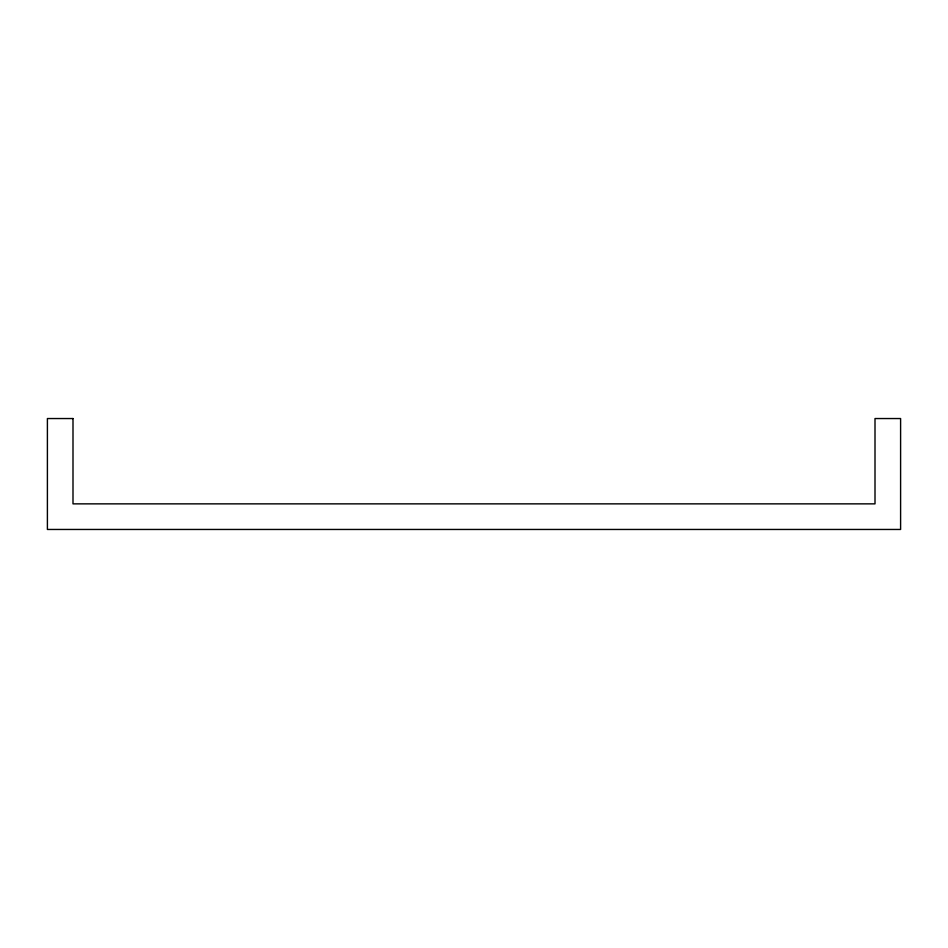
<?xml version="1.0" encoding="UTF-8"?>
<svg xmlns="http://www.w3.org/2000/svg" width="948" height="948" viewBox="0 0 948 948"><rect width="100%" height="100%" fill="white"/><g stroke="black" fill="none" stroke-linecap="round" stroke-linejoin="round"><path stroke-width="1.42" d="M72.996 418.542L47.4 418.542L47.4 529.458L900.6 529.458L900.6 418.542L875.004 418.542L875.004 503.862L72.996 503.862L72.996 418.542"/></g></svg>
